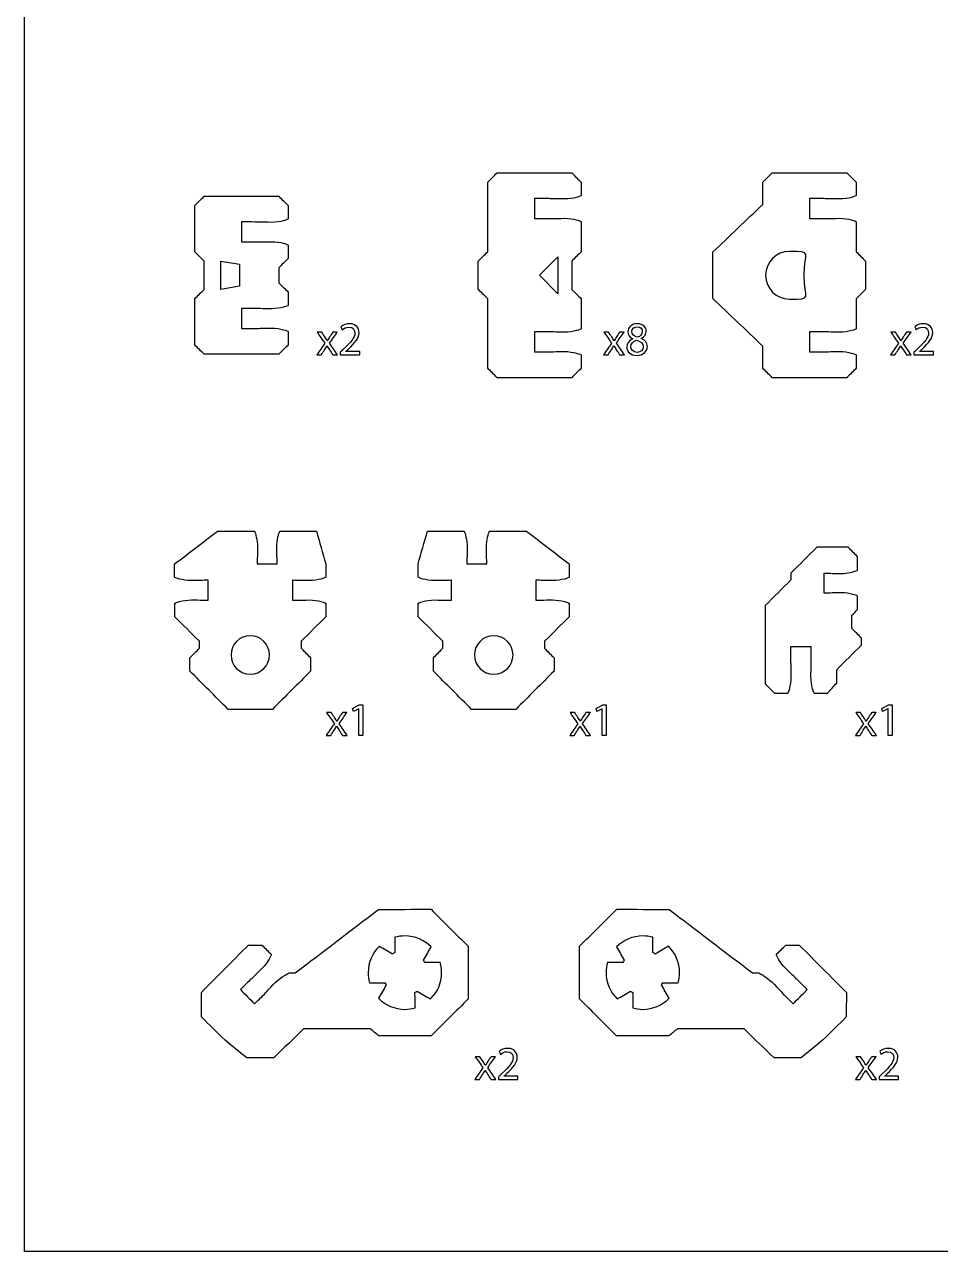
# Model space of a CAD drawing. Extents: x 0 to 850, y 0 to 600.
# Drawn here: x 310.4 to 447.5, y 240.4 to 424.1 of the extents above; entities that cross this region are included whole.
import ezdxf

# ---------------------------------------------------------------- set-up
doc = ezdxf.new("R2010")
doc.units = 0
doc.header["$MEASUREMENT"] = 0
doc.layers.add('DEFAULT', color=18, linetype='CONTINUOUS')

msp = doc.modelspace()

# ---------------------------------------------------------------- linework, layer by layer
at = {"layer": 'DEFAULT', "color": 5}
for points in [[(639.65, 240.35), (310.35, 240.35), (310.35, 599.65), (639.65, 599.65)], [(360.41, 321.66), (360.39, 321.66), (359.6, 321.23), (359.48, 321.71), (360.48, 322.24), (361.01, 322.24), (361.01, 317.65), (360.41, 317.65)], [(396.86, 321.66), (396.85, 321.66), (396.05, 321.23), (395.93, 321.71), (396.93, 322.24), (397.46, 322.24), (397.46, 317.65), (396.86, 317.65)], [(439.66, 321.66), (439.65, 321.66), (438.85, 321.23), (438.73, 321.71), (439.73, 322.24), (440.26, 322.24), (440.26, 317.65), (439.66, 317.65)]]:
    msp.add_lwpolyline(points, close=True, dxfattribs=at)
at = {"layer": 'DEFAULT', "color": 1}
for points in [[(342.56, 388.22), (342.56, 384.94), (339.74, 384.47), (339.74, 388.69)], [(387.47, 386.58), (390.22, 389.34), (390.22, 383.82)]]:
    msp.add_lwpolyline(points, close=True, dxfattribs=at)
for points, knots in [([(393.71, 372.65), (393.71, 373.32), (393.71, 373.99), (393.71, 374.65), (393.71, 374.71), (392.59, 375.15), (391.21, 375.16), (389.83, 375.16), (389.05, 375.11), (388.71, 375.11), (388.04, 375.11), (387.38, 375.11), (386.71, 375.12), (386.71, 376.11), (386.71, 377.11), (386.71, 378.11), (387.38, 378.11), (388.04, 378.11), (388.71, 378.11), (389.05, 378.11), (389.83, 378.06), (391.21, 378.06), (392.59, 378.06), (393.72, 378.51), (393.71, 378.56), (393.71, 380.06), (393.71, 381.56), (393.71, 383.06), (393.24, 383.53), (392.77, 384), (392.3, 384.47), (392.3, 385.88), (392.3, 387.29), (392.29, 388.69), (392.77, 389.17), (393.24, 389.64), (393.71, 390.11), (393.71, 391.61), (393.71, 393.11), (393.71, 394.61), (393.71, 394.67), (392.59, 395.11), (391.21, 395.11), (389.83, 395.11), (389.05, 395.06), (388.71, 395.06), (388.04, 395.07), (387.38, 395.07), (386.71, 395.07), (386.71, 396.07), (386.71, 397.07), (386.71, 398.07), (387.38, 398.06), (388.04, 398.06), (388.71, 398.06), (389.05, 398.06), (389.83, 398.01), (391.21, 398.01), (392.59, 398.01), (393.72, 398.46), (393.71, 398.51), (393.71, 399.18), (393.71, 399.85), (393.71, 400.51), (393.24, 400.98), (392.77, 401.45), (392.3, 401.93), (388.57, 401.93), (384.85, 401.93), (381.13, 401.93), (380.65, 401.45), (380.18, 400.98), (379.71, 400.51), (379.71, 397.04), (379.71, 393.58), (379.71, 390.11), (379.24, 389.64), (378.77, 389.17), (378.3, 388.69), (378.3, 387.29), (378.3, 385.88), (378.3, 384.47), (378.77, 384), (379.24, 383.53), (379.71, 383.06), (379.71, 379.59), (379.71, 376.12), (379.71, 372.65), (380.18, 372.18), (380.65, 371.71), (381.13, 371.24), (384.85, 371.24), (388.57, 371.24), (392.29, 371.24), (392.77, 371.71), (393.24, 372.18), (393.71, 372.65)], [37.330996, 37.330996, 37.330996, 37.330996, 43.000996, 43.000996, 43.000996, 44.000996, 44.000996, 44.000996, 45.000996, 45.000996, 45.000996, 50.661005, 50.661005, 50.661005, 59.161005, 59.161005, 59.161005, 64.831014, 64.831014, 64.831014, 65.831014, 65.831014, 65.831014, 66.831014, 66.831014, 66.831014, 79.591014, 79.591014, 79.591014, 85.26201, 85.26201, 85.26201, 97.222015, 97.222015, 97.222015, 102.893011, 102.893011, 102.893011, 115.643011, 115.643011, 115.643011, 116.643011, 116.643011, 116.643011, 117.643011, 117.643011, 117.643011, 123.30302, 123.30302, 123.30302, 131.80302, 131.80302, 131.80302, 137.473055, 137.473055, 137.473055, 138.473055, 138.473055, 138.473055, 139.473055, 139.473055, 139.473055, 145.153055, 145.153055, 145.153055, 150.816985, 150.816985, 150.816985, 182.486985, 182.486985, 182.486985, 188.167981, 188.167981, 188.167981, 217.657983, 217.657983, 217.657983, 223.328979, 223.328979, 223.328979, 235.288983, 235.288983, 235.288983, 240.95998, 240.95998, 240.95998, 270.459982, 270.459982, 270.459982, 276.130978, 276.130978, 276.130978, 307.790978, 307.790978, 307.790978, 313.461974, 313.461974, 313.461974, 313.461974]), ([(434.9, 394.61), (434.86, 394.68), (433.76, 395.11), (432.4, 395.11), (431.02, 395.11), (430.24, 395.06), (429.9, 395.06), (429.23, 395.07), (428.57, 395.07), (427.9, 395.07), (427.9, 396.07), (427.9, 397.07), (427.9, 398.06), (428.57, 398.06), (429.23, 398.06), (429.9, 398.06), (430.24, 398.06), (431.02, 398.01), (432.4, 398.01), (433.78, 398.01), (434.9, 398.46), (434.9, 398.51), (434.9, 399.18), (434.9, 399.85), (434.9, 400.51), (434.43, 400.98), (433.96, 401.45), (433.48, 401.93), (429.76, 401.93), (426.04, 401.93), (422.32, 401.93), (421.84, 401.45), (421.37, 400.98), (420.9, 400.51), (420.9, 399.4), (420.9, 398.3), (420.9, 397.19), (418.41, 394.82), (415.92, 392.44), (413.43, 390.07), (413.43, 387.74), (413.43, 385.42), (413.43, 383.09), (415.92, 380.72), (418.41, 378.34), (420.9, 375.97), (420.9, 374.87), (420.9, 373.76), (420.9, 372.65), (421.37, 372.18), (421.84, 371.71), (422.32, 371.24), (426.04, 371.24), (429.76, 371.24), (433.48, 371.24), (433.96, 371.71), (434.43, 372.18), (434.9, 372.65), (434.9, 373.32), (434.9, 373.99), (434.9, 374.66), (434.86, 374.73), (433.76, 375.15), (432.4, 375.16), (431.02, 375.16), (430.24, 375.11), (429.9, 375.11), (429.23, 375.11), (428.57, 375.11), (427.9, 375.12), (427.9, 376.11), (427.9, 377.11), (427.9, 378.11), (428.57, 378.11), (429.23, 378.11), (429.9, 378.11), (430.24, 378.11), (431.02, 378.06), (432.4, 378.06), (433.78, 378.06), (434.9, 378.51), (434.9, 378.56), (434.9, 380.06), (434.9, 381.56), (434.9, 383.06), (435.37, 383.53), (435.84, 384), (436.31, 384.47), (436.31, 385.88), (436.31, 387.28), (436.31, 388.69), (435.84, 389.16), (435.37, 389.63), (434.9, 390.1), (434.9, 391.61), (434.9, 393.11), (434.9, 394.61)], [12.76, 12.76, 12.76, 12.76, 13.76, 13.76, 13.76, 14.76, 14.76, 14.76, 20.420009, 20.420009, 20.420009, 28.910009, 28.910009, 28.910009, 34.580018, 34.580018, 34.580018, 35.580018, 35.580018, 35.580018, 36.580018, 36.580018, 36.580018, 42.250018, 42.250018, 42.250018, 47.921014, 47.921014, 47.921014, 79.581014, 79.581014, 79.581014, 85.25201, 85.25201, 85.25201, 94.67201, 94.67201, 94.67201, 123.912356, 123.912356, 123.912356, 143.712356, 143.712356, 143.712356, 172.952701, 172.952701, 172.952701, 182.362701, 182.362701, 182.362701, 188.033698, 188.033698, 188.033698, 219.693698, 219.693698, 219.693698, 225.374694, 225.374694, 225.374694, 231.064694, 231.064694, 231.064694, 232.064694, 232.064694, 232.064694, 233.064694, 233.064694, 233.064694, 238.724703, 238.724703, 238.724703, 247.224703, 247.224703, 247.224703, 252.894738, 252.894738, 252.894738, 253.894738, 253.894738, 253.894738, 254.894738, 254.894738, 254.894738, 267.644738, 267.644738, 267.644738, 273.315735, 273.315735, 273.315735, 285.275739, 285.275739, 285.275739, 290.946735, 290.946735, 290.946735, 303.706735, 303.706735, 303.706735, 303.706735]), ([(335.84, 397.01), (335.84, 394.71), (335.84, 392.41), (335.84, 390.1), (336.31, 389.63), (336.78, 389.16), (337.26, 388.69), (337.26, 387.28), (337.26, 385.88), (337.26, 384.47), (336.78, 384), (336.31, 383.53), (335.84, 383.06), (335.84, 380.76), (335.84, 378.45), (335.84, 376.15), (336.31, 375.68), (336.78, 375.21), (337.26, 374.74), (340.98, 374.74), (344.7, 374.74), (348.42, 374.74), (348.89, 375.21), (349.36, 375.68), (349.84, 376.15), (349.84, 376.82), (349.84, 377.49), (349.84, 378.15), (349.84, 378.21), (348.72, 378.65), (347.34, 378.66), (345.96, 378.66), (345.18, 378.61), (344.84, 378.61), (344.17, 378.61), (343.51, 378.61), (342.84, 378.61), (342.84, 379.61), (342.84, 380.61), (342.84, 381.61), (343.51, 381.61), (344.17, 381.61), (344.84, 381.61), (345.18, 381.61), (345.96, 381.56), (347.34, 381.56), (348.72, 381.56), (349.84, 382.01), (349.84, 382.06), (349.84, 382.72), (349.84, 383.39), (349.84, 384.06), (349.37, 384.53), (348.9, 385), (348.42, 385.47), (348.42, 386.21), (348.42, 386.95), (348.42, 387.69), (348.9, 388.16), (349.37, 388.63), (349.84, 389.11), (349.84, 389.77), (349.84, 390.44), (349.84, 391.11), (349.84, 391.17), (348.72, 391.61), (347.34, 391.61), (345.96, 391.61), (345.18, 391.57), (344.84, 391.57), (344.17, 391.57), (343.51, 391.57), (342.84, 391.57), (342.84, 392.57), (342.84, 393.57), (342.84, 394.57), (343.51, 394.57), (344.17, 394.57), (344.84, 394.56), (345.18, 394.56), (345.96, 394.51), (347.34, 394.51), (348.72, 394.51), (349.84, 394.96), (349.84, 395.01), (349.84, 395.68), (349.84, 396.35), (349.84, 397.01), (349.37, 397.48), (348.9, 397.96), (348.42, 398.43), (344.7, 398.43), (340.98, 398.43), (337.26, 398.43), (336.78, 397.96), (336.31, 397.48), (335.84, 397.01)], [5.670996, 5.670996, 5.670996, 5.670996, 25.250996, 25.250996, 25.250996, 30.921993, 30.921993, 30.921993, 42.881993, 42.881993, 42.881993, 48.552989, 48.552989, 48.552989, 68.122989, 68.122989, 68.122989, 73.793986, 73.793986, 73.793986, 105.443986, 105.443986, 105.443986, 111.114982, 111.114982, 111.114982, 116.784982, 116.784982, 116.784982, 117.784982, 117.784982, 117.784982, 118.784982, 118.784982, 118.784982, 124.444991, 124.444991, 124.444991, 132.934991, 132.934991, 132.934991, 138.605, 138.605, 138.605, 139.605, 139.605, 139.605, 140.605, 140.605, 140.605, 146.275, 146.275, 146.275, 151.945996, 151.945996, 151.945996, 158.235996, 158.235996, 158.235996, 163.906992, 163.906992, 163.906992, 169.576992, 169.576992, 169.576992, 170.576992, 170.576992, 170.576992, 171.576992, 171.576992, 171.576992, 177.237001, 177.237001, 177.237001, 185.737001, 185.737001, 185.737001, 191.40701, 191.40701, 191.40701, 192.40701, 192.40701, 192.40701, 193.40701, 193.40701, 193.40701, 199.07701, 199.07701, 199.07701, 204.748006, 204.748006, 204.748006, 236.408006, 236.408006, 236.408006, 242.079003, 242.079003, 242.079003, 242.079003]), ([(427.09, 386.58), (427.09, 383.01), (428.47, 383.01), (424.9, 383.01), (422.93, 383.01), (421.33, 384.61), (421.33, 386.58), (421.33, 388.55), (422.93, 390.15), (424.9, 390.15), (428.47, 390.15), (427.09, 390.15), (427.09, 386.58)], [1, 1, 1, 1, 2, 2, 2, 3, 3, 3, 4, 4, 4, 5, 5, 5, 5]), ([(350.47, 337.89), (350.47, 338.89), (350.47, 339.89), (350.47, 340.89), (350.82, 340.89), (351.59, 340.84), (352.97, 340.84), (354.35, 340.85), (355.47, 341.29), (355.47, 341.35), (355.47, 342.01), (355.47, 342.68), (355.47, 343.34), (355, 344.98), (354.53, 346.62), (354.06, 348.25), (352.23, 348.25), (350.4, 348.25), (348.58, 348.25), (348.44, 347.95), (348.13, 346.99), (348.13, 345.85), (348.13, 344.46), (348.19, 343.69), (348.19, 343.34), (347.19, 343.34), (346.19, 343.34), (345.19, 343.34), (345.19, 343.69), (345.23, 344.46), (345.23, 345.84), (345.23, 346.99), (344.92, 347.96), (344.79, 348.25), (342.94, 348.25), (341.09, 348.25), (339.24, 348.25), (337.11, 346.62), (334.97, 344.98), (332.83, 343.35), (332.83, 342.68), (332.83, 342.01), (332.83, 341.35), (332.83, 341.29), (333.95, 340.85), (335.33, 340.85), (336.72, 340.85), (337.49, 340.9), (337.83, 340.9), (337.83, 339.9), (337.83, 338.9), (337.83, 337.9), (337.49, 337.9), (336.72, 337.95), (335.34, 337.95), (333.96, 337.94), (332.84, 337.5), (332.84, 337.44), (332.84, 336.78), (332.84, 336.11), (332.84, 335.44), (334.07, 334.21), (335.3, 332.98), (336.54, 331.75), (336.54, 331.4), (336.54, 331.05), (336.54, 330.7), (336.06, 330.23), (335.59, 329.75), (335.12, 329.28), (335.12, 328.62), (335.12, 327.95), (335.12, 327.28), (337.02, 325.38), (338.93, 323.47), (340.83, 321.56), (343.05, 321.56), (345.26, 321.56), (347.48, 321.56), (349.38, 323.47), (351.29, 325.38), (353.19, 327.28), (353.19, 327.95), (353.19, 328.62), (353.19, 329.28), (352.72, 329.75), (352.25, 330.23), (351.78, 330.7), (351.78, 331.05), (351.78, 331.4), (351.78, 331.75), (353.01, 332.98), (354.24, 334.21), (355.48, 335.44), (355.48, 336.11), (355.48, 336.78), (355.48, 337.44), (355.48, 337.49), (354.35, 337.94), (352.97, 337.94), (351.59, 337.94), (350.82, 337.89), (350.47, 337.89)], [1, 1, 1, 1, 9.5, 9.5, 9.5, 10.5, 10.5, 10.5, 11.5, 11.5, 11.5, 17.160009, 17.160009, 17.160009, 31.636479, 31.636479, 31.636479, 47.176479, 47.176479, 47.176479, 48.176479, 48.176479, 48.176479, 49.176479, 49.176479, 49.176479, 57.676479, 57.676479, 57.676479, 58.676479, 58.676479, 58.676479, 59.676479, 59.676479, 59.676479, 75.386479, 75.386479, 75.386479, 98.271461, 98.271461, 98.271461, 103.941461, 103.941461, 103.941461, 104.941461, 104.941461, 104.941461, 105.941461, 105.941461, 105.941461, 114.441461, 114.441461, 114.441461, 115.441461, 115.441461, 115.441461, 116.441461, 116.441461, 116.441461, 122.111461, 122.111461, 122.111461, 136.92535, 136.92535, 136.92535, 139.90535, 139.90535, 139.90535, 145.576347, 145.576347, 145.576347, 151.246347, 151.246347, 151.246347, 174.156611, 174.156611, 174.156611, 192.986611, 192.986611, 192.986611, 215.911012, 215.911012, 215.911012, 221.581012, 221.581012, 221.581012, 227.252009, 227.252009, 227.252009, 230.232009, 230.232009, 230.232009, 245.045898, 245.045898, 245.045898, 250.715898, 250.715898, 250.715898, 251.715898, 251.715898, 251.715898, 252.715898, 252.715898, 252.715898, 252.715898]), ([(371.79, 337.94), (370.41, 337.94), (369.29, 337.49), (369.29, 337.44), (369.29, 336.78), (369.29, 336.11), (369.29, 335.44), (370.52, 334.21), (371.75, 332.98), (372.98, 331.75), (372.98, 331.4), (372.98, 331.05), (372.98, 330.7), (372.51, 330.23), (372.04, 329.75), (371.57, 329.28), (371.57, 328.62), (371.57, 327.95), (371.57, 327.28), (373.48, 325.38), (375.38, 323.47), (377.29, 321.56), (379.5, 321.56), (381.72, 321.56), (383.93, 321.56), (385.83, 323.47), (387.74, 325.38), (389.64, 327.28), (389.64, 327.95), (389.64, 328.62), (389.64, 329.28), (389.17, 329.75), (388.7, 330.23), (388.23, 330.7), (388.23, 331.05), (388.23, 331.4), (388.23, 331.75), (389.46, 332.98), (390.69, 334.21), (391.92, 335.44), (391.92, 336.11), (391.92, 336.78), (391.92, 337.44), (391.92, 337.5), (390.81, 337.94), (389.43, 337.95), (388.04, 337.95), (387.27, 337.9), (386.93, 337.9), (386.93, 338.9), (386.93, 339.9), (386.93, 340.9), (387.27, 340.9), (388.05, 340.85), (389.43, 340.85), (390.81, 340.85), (391.93, 341.29), (391.93, 341.35), (391.93, 342.01), (391.93, 342.68), (391.93, 343.35), (389.79, 344.98), (387.66, 346.62), (385.52, 348.25), (383.67, 348.25), (381.82, 348.25), (379.98, 348.25), (379.84, 347.96), (379.53, 346.99), (379.53, 345.84), (379.53, 344.46), (379.58, 343.69), (379.57, 343.34), (378.57, 343.34), (377.57, 343.34), (376.57, 343.34), (376.57, 343.69), (376.63, 344.46), (376.63, 345.85), (376.63, 346.99), (376.32, 347.95), (376.19, 348.25), (374.36, 348.25), (372.53, 348.25), (370.7, 348.25), (370.23, 346.62), (369.76, 344.98), (369.29, 343.34), (369.29, 342.68), (369.29, 342.01), (369.29, 341.35), (369.29, 341.29), (370.41, 340.85), (371.79, 340.84), (373.17, 340.84), (373.95, 340.89), (374.29, 340.89), (374.29, 339.89), (374.29, 338.89), (374.29, 337.89), (373.95, 337.89), (373.17, 337.94), (371.79, 337.94)], [1, 1, 1, 1, 2, 2, 2, 7.67, 7.67, 7.67, 22.483889, 22.483889, 22.483889, 25.463889, 25.463889, 25.463889, 31.134885, 31.134885, 31.134885, 36.804885, 36.804885, 36.804885, 59.729287, 59.729287, 59.729287, 78.559287, 78.559287, 78.559287, 101.469551, 101.469551, 101.469551, 107.139551, 107.139551, 107.139551, 112.810547, 112.810547, 112.810547, 115.790547, 115.790547, 115.790547, 130.604436, 130.604436, 130.604436, 136.274436, 136.274436, 136.274436, 137.274436, 137.274436, 137.274436, 138.274436, 138.274436, 138.274436, 146.774436, 146.774436, 146.774436, 147.774436, 147.774436, 147.774436, 148.774436, 148.774436, 148.774436, 154.444436, 154.444436, 154.444436, 177.329418, 177.329418, 177.329418, 193.039418, 193.039418, 193.039418, 194.039418, 194.039418, 194.039418, 195.039418, 195.039418, 195.039418, 203.539418, 203.539418, 203.539418, 204.539418, 204.539418, 204.539418, 205.539418, 205.539418, 205.539418, 221.079418, 221.079418, 221.079418, 235.555889, 235.555889, 235.555889, 241.215898, 241.215898, 241.215898, 242.215898, 242.215898, 242.215898, 243.215898, 243.215898, 243.215898, 251.715898, 251.715898, 251.715898, 252.715898, 252.715898, 252.715898, 252.715898]), ([(435.68, 332.24), (435.68, 331.89), (435.68, 331.54), (435.68, 331.19), (434.44, 329.96), (433.21, 328.73), (431.98, 327.5), (431.98, 326.83), (431.98, 326.17), (431.98, 325.5), (431.51, 324.99), (431.05, 324.48), (430.58, 323.96), (429.91, 323.96), (429.24, 323.96), (428.58, 323.96), (428.52, 323.96), (428.07, 325.08), (428.07, 326.46), (428.07, 327.84), (428.12, 328.62), (428.12, 328.96), (428.12, 329.63), (428.12, 330.29), (428.12, 330.96), (427.12, 330.96), (426.12, 330.96), (425.12, 330.96), (425.12, 330.29), (425.12, 329.63), (425.12, 328.96), (425.12, 328.62), (425.17, 327.84), (425.17, 326.46), (425.17, 325.08), (424.72, 323.96), (424.67, 323.96), (424.01, 323.96), (423.34, 323.96), (422.67, 323.96), (422.2, 324.43), (421.73, 324.9), (421.26, 325.37), (421.26, 329.28), (421.26, 333.19), (421.26, 337.1), (422.54, 338.39), (423.83, 339.67), (425.12, 340.96), (425.12, 341.29), (425.12, 341.63), (425.12, 341.96), (426.42, 343.26), (427.72, 344.56), (429.02, 345.86), (430.58, 345.85), (432.14, 345.84), (433.7, 345.83), (434.17, 345.36), (434.64, 344.89), (435.11, 344.42), (435.11, 343.75), (435.11, 343.09), (435.11, 342.42), (435.11, 342.36), (433.99, 341.92), (432.61, 341.91), (431.23, 341.92), (430.46, 341.96), (430.12, 341.96), (430.12, 340.96), (430.12, 339.96), (430.12, 338.96), (430.46, 338.96), (431.23, 339.01), (432.62, 339.01), (433.99, 339.01), (435.11, 338.57), (435.11, 338.51), (435.11, 337.85), (435.11, 337.18), (435.11, 336.51), (434.83, 336.23), (434.55, 335.94), (434.26, 335.66), (434.26, 334.99), (434.26, 334.33), (434.26, 333.66), (434.73, 333.19), (435.2, 332.72), (435.68, 332.24)], [5.670996, 5.670996, 5.670996, 5.670996, 8.650996, 8.650996, 8.650996, 23.464885, 23.464885, 23.464885, 29.134885, 29.134885, 29.134885, 35.024147, 35.024147, 35.024147, 40.694147, 40.694147, 40.694147, 41.694147, 41.694147, 41.694147, 42.694147, 42.694147, 42.694147, 48.354147, 48.354147, 48.354147, 56.854147, 56.854147, 56.854147, 62.524155, 62.524155, 62.524155, 63.524155, 63.524155, 63.524155, 64.524155, 64.524155, 64.524155, 70.194155, 70.194155, 70.194155, 75.865152, 75.865152, 75.865152, 109.115152, 109.115152, 109.115152, 124.579579, 124.579579, 124.579579, 127.429579, 127.429579, 127.429579, 143.056645, 143.056645, 143.056645, 156.31683, 156.31683, 156.31683, 161.987826, 161.987826, 161.987826, 167.647826, 167.647826, 167.647826, 168.647826, 168.647826, 168.647826, 169.647826, 169.647826, 169.647826, 178.147826, 178.147826, 178.147826, 179.147826, 179.147826, 179.147826, 180.147826, 180.147826, 180.147826, 185.817826, 185.817826, 185.817826, 189.240223, 189.240223, 189.240223, 194.910223, 194.910223, 194.910223, 200.581219, 200.581219, 200.581219, 200.581219]), ([(347.03, 329.7), (347.03, 328.11), (345.74, 326.82), (344.15, 326.82), (342.56, 326.82), (341.27, 328.11), (341.27, 329.7), (341.27, 331.3), (342.56, 332.59), (344.15, 332.59), (345.74, 332.59), (347.03, 331.3), (347.03, 329.7)], [1, 1, 1, 1, 2, 2, 2, 3, 3, 3, 4, 4, 4, 5, 5, 5, 5]), ([(380.61, 332.59), (382.21, 332.59), (383.5, 331.3), (383.5, 329.7), (383.5, 328.11), (382.21, 326.82), (380.61, 326.82), (379.02, 326.82), (377.73, 328.11), (377.73, 329.7), (377.73, 331.3), (379.02, 332.59), (380.61, 332.59)], [1, 1, 1, 1, 2, 2, 2, 3, 3, 3, 4, 4, 4, 5, 5, 5, 5]), ([(371.22, 291.61), (368.6, 291.6), (365.98, 291.6), (363.36, 291.59), (359.21, 288.42), (355.05, 285.25), (350.9, 282.08), (350.62, 282.08), (350.35, 282.08), (350.07, 282.08), (350.03, 282.13), (348.93, 281.65), (347.95, 280.67), (346.97, 279.69), (346.46, 279.1), (346.22, 278.86), (345.75, 278.39), (345.28, 277.92), (344.81, 277.45), (344.1, 278.16), (343.39, 278.86), (342.68, 279.57), (343.15, 280.04), (343.62, 280.51), (344.1, 280.98), (344.34, 281.22), (344.92, 281.74), (345.9, 282.72), (346.87, 283.7), (347.34, 284.81), (347.31, 284.84), (346.83, 285.31), (346.36, 285.78), (345.89, 286.25), (345.22, 286.25), (344.55, 286.25), (343.89, 286.25), (341.54, 283.89), (339.18, 281.52), (336.83, 279.16), (336.84, 277.94), (336.84, 276.72), (336.84, 275.5), (338.02, 274.33), (339.2, 273.16), (340.38, 271.98), (341.46, 271.11), (342.54, 270.24), (343.62, 269.36), (344.97, 269.37), (346.31, 269.37), (347.66, 269.37), (349.16, 270.81), (350.66, 272.24), (352.15, 273.68), (355.48, 273.69), (358.8, 273.7), (362.13, 273.7), (362.55, 273.35), (362.98, 272.99), (363.4, 272.63), (366.02, 272.64), (368.64, 272.64), (371.26, 272.65), (373.11, 274.5), (374.96, 276.36), (376.8, 278.21), (376.8, 280.83), (376.79, 283.45), (376.79, 286.07), (374.93, 287.92), (373.07, 289.76), (371.22, 291.61)], [0, 0, 0, 0, 22.27205, 22.27205, 22.27205, 66.70677, 66.70677, 66.70677, 69.055775, 69.055775, 69.055775, 70.055775, 70.055775, 70.055775, 71.055775, 71.055775, 71.055775, 76.713338, 76.713338, 76.713338, 85.210656, 85.210656, 85.210656, 90.880238, 90.880238, 90.880238, 91.880238, 91.880238, 91.880238, 92.880238, 92.880238, 92.880238, 98.551957, 98.551957, 98.551957, 104.22197, 104.22197, 104.22197, 132.569253, 132.569253, 132.569253, 142.939277, 142.939277, 142.939277, 157.084278, 157.084278, 157.084278, 168.896661, 168.896661, 168.896661, 180.365688, 180.365688, 180.365688, 198.00736, 198.00736, 198.00736, 226.281421, 226.281421, 226.281421, 231.002176, 231.002176, 231.002176, 253.274225, 253.274225, 253.274225, 275.541053, 275.541053, 275.541053, 297.812103, 297.812103, 297.812103, 320.078255, 320.078255, 320.078255, 320.078255]), ([(393.46, 286.07), (393.46, 283.45), (393.45, 280.83), (393.45, 278.21), (395.3, 276.36), (397.14, 274.5), (398.99, 272.65), (401.61, 272.64), (404.23, 272.64), (406.85, 272.63), (407.27, 272.99), (407.7, 273.35), (408.13, 273.7), (411.45, 273.7), (414.77, 273.69), (418.1, 273.68), (419.6, 272.24), (421.09, 270.81), (422.59, 269.37), (423.94, 269.37), (425.29, 269.37), (426.63, 269.36), (427.71, 270.24), (428.79, 271.11), (429.87, 271.98), (431.05, 273.16), (432.23, 274.33), (433.41, 275.5), (433.41, 276.72), (433.42, 277.94), (433.42, 279.16), (431.07, 281.52), (428.72, 283.89), (426.36, 286.25), (425.7, 286.25), (425.03, 286.25), (424.36, 286.25), (423.89, 285.78), (423.42, 285.31), (422.95, 284.84), (422.91, 284.81), (423.38, 283.7), (424.36, 282.72), (425.33, 281.74), (425.92, 281.22), (426.16, 280.98), (426.63, 280.51), (427.1, 280.04), (427.57, 279.57), (426.86, 278.86), (426.15, 278.16), (425.45, 277.45), (424.98, 277.92), (424.5, 278.39), (424.03, 278.86), (423.79, 279.1), (423.28, 279.69), (422.3, 280.67), (421.32, 281.65), (420.22, 282.13), (420.18, 282.08), (419.9, 282.08), (419.63, 282.08), (419.35, 282.08), (415.2, 285.25), (411.04, 288.42), (406.89, 291.59), (404.27, 291.6), (401.65, 291.6), (399.03, 291.61), (397.18, 289.76), (395.32, 287.92), (393.46, 286.07)], [0, 0, 0, 0, 22.27005, 22.27005, 22.27005, 44.53688, 44.53688, 44.53688, 66.808929, 66.808929, 66.808929, 71.531093, 71.531093, 71.531093, 99.804156, 99.804156, 99.804156, 117.445828, 117.445828, 117.445828, 128.914853, 128.914853, 128.914853, 140.728013, 140.728013, 140.728013, 154.873015, 154.873015, 154.873015, 165.243036, 165.243036, 165.243036, 193.589614, 193.589614, 193.589614, 199.259627, 199.259627, 199.259627, 204.932052, 204.932052, 204.932052, 205.932052, 205.932052, 205.932052, 206.932052, 206.932052, 206.932052, 212.600927, 212.600927, 212.600927, 221.098953, 221.098953, 221.098953, 226.755809, 226.755809, 226.755809, 227.755809, 227.755809, 227.755809, 228.755809, 228.755809, 228.755809, 231.105814, 231.105814, 231.105814, 275.540535, 275.540535, 275.540535, 297.811584, 297.811584, 297.811584, 320.077736, 320.077736, 320.077736, 320.077736]), ([(371.14, 278.18), (370.48, 278.56), (369.82, 278.94), (369.15, 279.32), (369.05, 279.25), (368.94, 279.19), (368.82, 279.13), (368.83, 278.36), (368.83, 277.6), (368.83, 276.83), (368.35, 276.7), (367.85, 276.62), (367.32, 276.62), (365.77, 276.62), (364.38, 277.25), (363.38, 278.28), (363.76, 278.94), (364.14, 279.61), (364.52, 280.27), (364.44, 280.38), (364.38, 280.49), (364.32, 280.61), (363.55, 280.61), (362.79, 280.61), (362.02, 280.61), (361.88, 281.08), (361.81, 281.59), (361.81, 282.11), (361.81, 283.66), (362.44, 285.06), (363.47, 286.05), (364.13, 285.67), (364.8, 285.29), (365.46, 284.91), (365.57, 284.99), (365.69, 285.06), (365.81, 285.12), (365.81, 285.88), (365.81, 286.65), (365.81, 287.41), (366.28, 287.55), (366.78, 287.62), (367.3, 287.62), (368.85, 287.62), (370.25, 286.99), (371.25, 285.96), (370.87, 285.3), (370.48, 284.63), (370.1, 283.97), (370.18, 283.86), (370.24, 283.74), (370.3, 283.62), (371.07, 283.63), (371.83, 283.63), (372.6, 283.63), (372.74, 283.15), (372.81, 282.65), (372.81, 282.13), (372.82, 280.58), (372.18, 279.18), (371.14, 278.18)], [0, 0, 0, 0, 6.51582, 6.51582, 6.51582, 7.51582, 7.51582, 7.51582, 14.024835, 14.024835, 14.024835, 15.024835, 15.024835, 15.024835, 16.024835, 16.024835, 16.024835, 22.524768, 22.524768, 22.524768, 23.524768, 23.524768, 23.524768, 30.034784, 30.034784, 30.034784, 31.034784, 31.034784, 31.034784, 32.034784, 32.034784, 32.034784, 38.526048, 38.526048, 38.526048, 39.526048, 39.526048, 39.526048, 46.026061, 46.026061, 46.026061, 47.026061, 47.026061, 47.026061, 48.026061, 48.026061, 48.026061, 54.541849, 54.541849, 54.541849, 55.541849, 55.541849, 55.541849, 62.050864, 62.050864, 62.050864, 63.050864, 63.050864, 63.050864, 64.050864, 64.050864, 64.050864, 64.050864]), ([(397.44, 282.13), (397.44, 282.65), (397.51, 283.15), (397.65, 283.63), (398.42, 283.63), (399.18, 283.63), (399.95, 283.62), (400.01, 283.74), (400.07, 283.86), (400.15, 283.97), (399.77, 284.63), (399.39, 285.3), (399, 285.96), (400, 286.99), (401.41, 287.62), (402.95, 287.62), (403.47, 287.62), (403.97, 287.55), (404.44, 287.41), (404.44, 286.65), (404.44, 285.88), (404.44, 285.12), (404.56, 285.06), (404.68, 284.99), (404.79, 284.91), (405.46, 285.29), (406.12, 285.67), (406.78, 286.06), (407.81, 285.06), (408.45, 283.66), (408.44, 282.11), (408.44, 281.59), (408.37, 281.08), (408.23, 280.61), (407.47, 280.61), (406.7, 280.61), (405.93, 280.61), (405.87, 280.49), (405.81, 280.38), (405.73, 280.27), (406.11, 279.61), (406.49, 278.94), (406.88, 278.28), (405.87, 277.25), (404.48, 276.62), (402.93, 276.62), (402.41, 276.62), (401.9, 276.7), (401.42, 276.83), (401.42, 277.6), (401.43, 278.36), (401.43, 279.13), (401.31, 279.19), (401.2, 279.25), (401.1, 279.32), (400.43, 278.94), (399.77, 278.56), (399.11, 278.18), (398.08, 279.18), (397.44, 280.58), (397.44, 282.13)], [1, 1, 1, 1, 2, 2, 2, 8.510015, 8.510015, 8.510015, 9.520015, 9.520015, 9.520015, 16.025803, 16.025803, 16.025803, 17.025803, 17.025803, 17.025803, 18.025803, 18.025803, 18.025803, 24.525818, 24.525818, 24.525818, 25.525818, 25.525818, 25.525818, 32.017083, 32.017083, 32.017083, 33.017083, 33.017083, 33.017083, 34.017083, 34.017083, 34.017083, 40.527096, 40.527096, 40.527096, 41.527096, 41.527096, 41.527096, 48.02703, 48.02703, 48.02703, 49.02703, 49.02703, 49.02703, 50.02703, 50.02703, 50.02703, 56.537042, 56.537042, 56.537042, 57.537042, 57.537042, 57.537042, 64.053361, 64.053361, 64.053361, 65.053361, 65.053361, 65.053361, 65.053361])]:
    msp.add_open_spline(points, degree=3, knots=knots, dxfattribs=at)
at = {"layer": 'DEFAULT', "color": 5}
for points, knots in [([(357.63, 374.66), (357.63, 374.78), (357.63, 374.91), (357.63, 375.04), (357.79, 375.2), (357.95, 375.35), (358.11, 375.51), (359.28, 376.63), (359.81, 377.22), (359.82, 377.91), (359.82, 378.38), (359.6, 378.81), (358.91, 378.81), (358.49, 378.81), (358.15, 378.6), (357.94, 378.42), (357.87, 378.56), (357.81, 378.71), (357.74, 378.86), (358.06, 379.12), (358.51, 379.32), (359.04, 379.32), (360.03, 379.32), (360.44, 378.64), (360.44, 377.99), (360.44, 377.14), (359.83, 376.46), (358.86, 375.53), (358.74, 375.41), (358.62, 375.3), (358.49, 375.19), (358.49, 375.18), (358.49, 375.18), (358.49, 375.17), (359.18, 375.17), (359.87, 375.17), (360.56, 375.17), (360.56, 375), (360.56, 374.83), (360.56, 374.66), (359.58, 374.66), (358.6, 374.66), (357.63, 374.66)], [8.302, 8.302, 8.302, 8.302, 9.382, 9.382, 9.382, 11.305538, 11.305538, 11.305538, 12.305538, 12.305538, 12.305538, 13.305538, 13.305538, 13.305538, 14.305538, 14.305538, 14.305538, 15.666538, 15.666538, 15.666538, 16.666538, 16.666538, 16.666538, 17.666538, 17.666538, 17.666538, 18.666538, 18.666538, 18.666538, 20.081883, 20.081883, 20.081883, 20.121883, 20.121883, 20.121883, 25.963883, 25.963883, 25.963883, 27.423883, 27.423883, 27.423883, 35.725883, 35.725883, 35.725883, 35.725883]), ([(400.53, 375.82), (400.53, 376.4), (400.87, 376.81), (401.44, 377.05), (401.43, 377.06), (401.43, 377.06), (401.43, 377.07), (400.92, 377.31), (400.7, 377.71), (400.7, 378.1), (400.7, 378.83), (401.32, 379.32), (402.12, 379.32), (403.01, 379.32), (403.45, 378.76), (403.45, 378.19), (403.45, 377.81), (403.26, 377.39), (402.7, 377.12), (402.7, 377.11), (402.7, 377.11), (402.7, 377.1), (403.27, 376.87), (403.62, 376.47), (403.62, 375.91), (403.62, 375.12), (402.94, 374.58), (402.06, 374.58), (401.1, 374.58), (400.53, 375.15), (400.53, 375.82)], [1, 1, 1, 1, 2, 2, 2, 2.063246, 2.063246, 2.063246, 3.063246, 3.063246, 3.063246, 4.063246, 4.063246, 4.063246, 5.063246, 5.063246, 5.063246, 6.063246, 6.063246, 6.063246, 6.123246, 6.123246, 6.123246, 7.123246, 7.123246, 7.123246, 8.123246, 8.123246, 8.123246, 9.123246, 9.123246, 9.123246, 9.123246]), ([(401.29, 378.14), (401.29, 377.69), (401.63, 377.44), (402.16, 377.3), (402.56, 377.43), (402.86, 377.71), (402.86, 378.13), (402.86, 378.5), (402.64, 378.88), (402.09, 378.88), (401.57, 378.88), (401.29, 378.54), (401.29, 378.14)], [1, 1, 1, 1, 2, 2, 2, 3, 3, 3, 4, 4, 4, 5, 5, 5, 5]), ([(443.54, 374.66), (443.54, 374.78), (443.54, 374.91), (443.54, 375.04), (443.7, 375.2), (443.86, 375.35), (444.02, 375.51), (445.2, 376.63), (445.72, 377.22), (445.73, 377.91), (445.73, 378.38), (445.51, 378.81), (444.82, 378.81), (444.41, 378.81), (444.06, 378.6), (443.85, 378.42), (443.78, 378.56), (443.72, 378.71), (443.65, 378.86), (443.97, 379.12), (444.42, 379.32), (444.95, 379.32), (445.94, 379.32), (446.35, 378.64), (446.35, 377.99), (446.35, 377.14), (445.74, 376.46), (444.77, 375.53), (444.65, 375.41), (444.53, 375.3), (444.41, 375.19), (444.41, 375.18), (444.41, 375.18), (444.41, 375.17), (445.09, 375.17), (445.78, 375.17), (446.47, 375.17), (446.47, 375), (446.47, 374.83), (446.47, 374.66), (445.49, 374.66), (444.51, 374.66), (443.54, 374.66)], [8.302, 8.302, 8.302, 8.302, 9.382, 9.382, 9.382, 11.305538, 11.305538, 11.305538, 12.305538, 12.305538, 12.305538, 13.305538, 13.305538, 13.305538, 14.305538, 14.305538, 14.305538, 15.666127, 15.666127, 15.666127, 16.666127, 16.666127, 16.666127, 17.666127, 17.666127, 17.666127, 18.666127, 18.666127, 18.666127, 20.081471, 20.081471, 20.081471, 20.121471, 20.121471, 20.121471, 25.962471, 25.962471, 25.962471, 27.422471, 27.422471, 27.422471, 35.724471, 35.724471, 35.724471, 35.724471]), ([(354.85, 378.07), (355.01, 377.83), (355.17, 377.58), (355.33, 377.34), (355.46, 377.15), (355.57, 376.97), (355.68, 376.78), (355.69, 376.78), (355.69, 376.78), (355.7, 376.78), (355.81, 376.99), (355.93, 377.16), (356.04, 377.35), (356.2, 377.59), (356.36, 377.83), (356.52, 378.07), (356.74, 378.07), (356.97, 378.07), (357.19, 378.07), (356.8, 377.52), (356.41, 376.97), (356.03, 376.42), (356.43, 375.83), (356.83, 375.25), (357.22, 374.66), (356.99, 374.66), (356.75, 374.66), (356.52, 374.66), (356.35, 374.91), (356.19, 375.17), (356.02, 375.43), (355.88, 375.62), (355.77, 375.82), (355.65, 376.02), (355.65, 376.02), (355.64, 376.02), (355.64, 376.02), (355.52, 375.82), (355.4, 375.63), (355.28, 375.43), (355.11, 375.17), (354.95, 374.91), (354.78, 374.66), (354.56, 374.66), (354.33, 374.66), (354.1, 374.66), (354.5, 375.24), (354.91, 375.82), (355.31, 376.4), (354.93, 376.96), (354.54, 377.52), (354.16, 378.07), (354.39, 378.07), (354.62, 378.07), (354.85, 378.07)], [0, 0, 0, 0, 2.49699, 2.49699, 2.49699, 3.49699, 3.49699, 3.49699, 3.55799, 3.55799, 3.55799, 4.55799, 4.55799, 4.55799, 7.027266, 7.027266, 7.027266, 8.928266, 8.928266, 8.928266, 14.656124, 14.656124, 14.656124, 20.703438, 20.703438, 20.703438, 22.703438, 22.703438, 22.703438, 25.306513, 25.306513, 25.306513, 26.306513, 26.306513, 26.306513, 26.346513, 26.346513, 26.346513, 27.346513, 27.346513, 27.346513, 29.938725, 29.938725, 29.938725, 31.878725, 31.878725, 31.878725, 37.89928, 37.89928, 37.89928, 43.664302, 43.664302, 43.664302, 45.624302, 45.624302, 45.624302, 45.624302]), ([(397.8, 378.07), (397.96, 377.83), (398.13, 377.58), (398.29, 377.34), (398.42, 377.15), (398.52, 376.97), (398.63, 376.78), (398.64, 376.78), (398.65, 376.78), (398.66, 376.78), (398.77, 376.99), (398.88, 377.16), (398.99, 377.35), (399.15, 377.59), (399.31, 377.83), (399.47, 378.07), (399.7, 378.07), (399.92, 378.07), (400.15, 378.07), (399.76, 377.52), (399.37, 376.97), (398.98, 376.42), (399.38, 375.83), (399.78, 375.25), (400.18, 374.66), (399.94, 374.66), (399.71, 374.66), (399.47, 374.66), (399.31, 374.91), (399.14, 375.17), (398.97, 375.43), (398.84, 375.62), (398.73, 375.82), (398.61, 376.02), (398.6, 376.02), (398.6, 376.02), (398.59, 376.02), (398.48, 375.82), (398.36, 375.63), (398.23, 375.43), (398.07, 375.17), (397.9, 374.91), (397.74, 374.66), (397.51, 374.66), (397.28, 374.66), (397.05, 374.66), (397.46, 375.24), (397.86, 375.82), (398.27, 376.4), (397.88, 376.96), (397.5, 377.52), (397.11, 378.07), (397.34, 378.07), (397.57, 378.07), (397.8, 378.07)], [0, 0, 0, 0, 2.49699, 2.49699, 2.49699, 3.49699, 3.49699, 3.49699, 3.55799, 3.55799, 3.55799, 4.55799, 4.55799, 4.55799, 7.027266, 7.027266, 7.027266, 8.928266, 8.928266, 8.928266, 14.656124, 14.656124, 14.656124, 20.703438, 20.703438, 20.703438, 22.703438, 22.703438, 22.703438, 25.306513, 25.306513, 25.306513, 26.306513, 26.306513, 26.306513, 26.346513, 26.346513, 26.346513, 27.346513, 27.346513, 27.346513, 29.938725, 29.938725, 29.938725, 31.878725, 31.878725, 31.878725, 37.89928, 37.89928, 37.89928, 43.664302, 43.664302, 43.664302, 45.624302, 45.624302, 45.624302, 45.624302]), ([(403, 375.85), (403, 376.41), (402.61, 376.68), (401.99, 376.85), (401.45, 376.7), (401.16, 376.34), (401.16, 375.91), (401.14, 375.44), (401.49, 375.03), (402.08, 375.03), (402.64, 375.03), (403, 375.38), (403, 375.85)], [1, 1, 1, 1, 2, 2, 2, 3, 3, 3, 4, 4, 4, 5, 5, 5, 5]), ([(440.76, 378.07), (440.92, 377.83), (441.08, 377.58), (441.24, 377.34), (441.37, 377.15), (441.48, 376.97), (441.59, 376.78), (441.6, 376.78), (441.6, 376.78), (441.61, 376.78), (441.72, 376.99), (441.84, 377.16), (441.95, 377.35), (442.11, 377.59), (442.27, 377.83), (442.43, 378.07), (442.65, 378.07), (442.88, 378.07), (443.1, 378.07), (442.71, 377.52), (442.32, 376.97), (441.94, 376.42), (442.34, 375.83), (442.74, 375.25), (443.14, 374.66), (442.9, 374.66), (442.67, 374.66), (442.43, 374.66), (442.26, 374.91), (442.1, 375.17), (441.93, 375.43), (441.79, 375.62), (441.68, 375.82), (441.56, 376.02), (441.56, 376.02), (441.55, 376.02), (441.55, 376.02), (441.43, 375.82), (441.31, 375.63), (441.19, 375.43), (441.02, 375.17), (440.86, 374.91), (440.69, 374.66), (440.47, 374.66), (440.24, 374.66), (440.01, 374.66), (440.41, 375.24), (440.82, 375.82), (441.22, 376.4), (440.84, 376.96), (440.45, 377.52), (440.07, 378.07), (440.3, 378.07), (440.53, 378.07), (440.76, 378.07)], [1.96, 1.96, 1.96, 1.96, 4.457543, 4.457543, 4.457543, 5.457543, 5.457543, 5.457543, 5.517543, 5.517543, 5.517543, 6.517543, 6.517543, 6.517543, 8.986819, 8.986819, 8.986819, 10.887819, 10.887819, 10.887819, 16.615677, 16.615677, 16.615677, 22.663553, 22.663553, 22.663553, 24.664553, 24.664553, 24.664553, 27.267083, 27.267083, 27.267083, 28.267083, 28.267083, 28.267083, 28.307083, 28.307083, 28.307083, 29.307083, 29.307083, 29.307083, 31.899294, 31.899294, 31.899294, 33.839294, 33.839294, 33.839294, 39.859849, 39.859849, 39.859849, 45.624871, 45.624871, 45.624871, 47.584871, 47.584871, 47.584871, 47.584871]), ([(356.28, 321.07), (356.44, 320.83), (356.61, 320.58), (356.77, 320.34), (356.89, 320.15), (357, 319.97), (357.11, 319.78), (357.12, 319.78), (357.13, 319.78), (357.13, 319.78), (357.25, 319.98), (357.36, 320.16), (357.47, 320.34), (357.63, 320.59), (357.79, 320.83), (357.95, 321.07), (358.18, 321.07), (358.4, 321.07), (358.62, 321.07), (358.24, 320.52), (357.85, 319.97), (357.46, 319.42), (357.86, 318.83), (358.26, 318.24), (358.66, 317.65), (358.42, 317.65), (358.19, 317.65), (357.95, 317.65), (357.79, 317.91), (357.62, 318.17), (357.45, 318.42), (357.32, 318.62), (357.21, 318.81), (357.09, 319.02), (357.08, 319.02), (357.08, 319.02), (357.07, 319.02), (356.96, 318.81), (356.84, 318.63), (356.71, 318.42), (356.55, 318.17), (356.38, 317.91), (356.22, 317.65), (355.99, 317.65), (355.76, 317.65), (355.53, 317.65), (355.94, 318.24), (356.34, 318.82), (356.75, 319.4), (356.36, 319.96), (355.97, 320.51), (355.59, 321.07), (355.82, 321.07), (356.05, 321.07), (356.28, 321.07)], [0, 0, 0, 0, 2.497543, 2.497543, 2.497543, 3.497543, 3.497543, 3.497543, 3.557543, 3.557543, 3.557543, 4.557543, 4.557543, 4.557543, 7.025984, 7.025984, 7.025984, 8.926984, 8.926984, 8.926984, 14.65566, 14.65566, 14.65566, 20.703535, 20.703535, 20.703535, 22.704535, 22.704535, 22.704535, 25.307065, 25.307065, 25.307065, 26.307065, 26.307065, 26.307065, 26.347065, 26.347065, 26.347065, 27.347065, 27.347065, 27.347065, 29.939277, 29.939277, 29.939277, 31.879277, 31.879277, 31.879277, 37.900653, 37.900653, 37.900653, 43.665675, 43.665675, 43.665675, 45.625675, 45.625675, 45.625675, 45.625675]), ([(392.74, 321.07), (392.9, 320.83), (393.06, 320.58), (393.22, 320.34), (393.35, 320.15), (393.46, 319.97), (393.57, 319.78), (393.58, 319.78), (393.58, 319.78), (393.59, 319.78), (393.7, 319.98), (393.82, 320.16), (393.93, 320.34), (394.09, 320.59), (394.25, 320.83), (394.41, 321.07), (394.63, 321.07), (394.86, 321.07), (395.08, 321.07), (394.69, 320.52), (394.3, 319.97), (393.91, 319.42), (394.31, 318.83), (394.71, 318.24), (395.11, 317.65), (394.88, 317.65), (394.64, 317.65), (394.41, 317.65), (394.24, 317.91), (394.07, 318.17), (393.91, 318.42), (393.77, 318.62), (393.66, 318.81), (393.54, 319.02), (393.54, 319.02), (393.53, 319.02), (393.53, 319.02), (393.41, 318.81), (393.29, 318.63), (393.17, 318.42), (393, 318.17), (392.84, 317.91), (392.67, 317.65), (392.44, 317.65), (392.22, 317.65), (391.99, 317.65), (392.39, 318.24), (392.8, 318.82), (393.2, 319.4), (392.82, 319.96), (392.43, 320.51), (392.04, 321.07), (392.27, 321.07), (392.51, 321.07), (392.74, 321.07)], [0, 0, 0, 0, 2.497543, 2.497543, 2.497543, 3.497543, 3.497543, 3.497543, 3.558543, 3.558543, 3.558543, 4.558543, 4.558543, 4.558543, 7.027535, 7.027535, 7.027535, 8.928535, 8.928535, 8.928535, 14.657211, 14.657211, 14.657211, 20.704524, 20.704524, 20.704524, 22.704524, 22.704524, 22.704524, 25.3076, 25.3076, 25.3076, 26.3076, 26.3076, 26.3076, 26.3476, 26.3476, 26.3476, 27.3476, 27.3476, 27.3476, 29.939812, 29.939812, 29.939812, 31.878812, 31.878812, 31.878812, 37.899616, 37.899616, 37.899616, 43.664069, 43.664069, 43.664069, 45.623069, 45.623069, 45.623069, 45.623069]), ([(435.53, 321.07), (435.7, 320.83), (435.86, 320.58), (436.02, 320.34), (436.15, 320.15), (436.25, 319.97), (436.37, 319.78), (436.37, 319.78), (436.38, 319.78), (436.39, 319.78), (436.5, 319.98), (436.61, 320.16), (436.73, 320.34), (436.89, 320.59), (437.05, 320.83), (437.21, 321.07), (437.43, 321.07), (437.65, 321.07), (437.88, 321.07), (437.49, 320.52), (437.1, 319.97), (436.71, 319.42), (437.11, 318.83), (437.51, 318.24), (437.91, 317.65), (437.68, 317.65), (437.44, 317.65), (437.21, 317.65), (437.04, 317.91), (436.87, 318.17), (436.7, 318.42), (436.57, 318.62), (436.46, 318.81), (436.34, 319.02), (436.33, 319.02), (436.33, 319.02), (436.32, 319.02), (436.21, 318.81), (436.09, 318.63), (435.96, 318.42), (435.8, 318.17), (435.63, 317.91), (435.47, 317.65), (435.24, 317.65), (435.01, 317.65), (434.79, 317.65), (435.19, 318.24), (435.59, 318.82), (436, 319.4), (435.61, 319.96), (435.23, 320.51), (434.84, 321.07), (435.07, 321.07), (435.3, 321.07), (435.53, 321.07)], [0, 0, 0, 0, 2.49699, 2.49699, 2.49699, 3.49699, 3.49699, 3.49699, 3.55799, 3.55799, 3.55799, 4.55799, 4.55799, 4.55799, 7.026431, 7.026431, 7.026431, 8.927431, 8.927431, 8.927431, 14.656107, 14.656107, 14.656107, 20.70342, 20.70342, 20.70342, 22.70342, 22.70342, 22.70342, 25.306496, 25.306496, 25.306496, 26.306496, 26.306496, 26.306496, 26.346496, 26.346496, 26.346496, 27.346496, 27.346496, 27.346496, 29.938708, 29.938708, 29.938708, 31.878708, 31.878708, 31.878708, 37.900083, 37.900083, 37.900083, 43.665105, 43.665105, 43.665105, 45.625105, 45.625105, 45.625105, 45.625105]), ([(381.31, 266.12), (381.31, 266.25), (381.31, 266.37), (381.31, 266.5), (381.47, 266.66), (381.64, 266.82), (381.8, 266.97), (382.97, 268.09), (383.5, 268.68), (383.51, 269.37), (383.51, 269.84), (383.28, 270.27), (382.6, 270.27), (382.18, 270.27), (381.83, 270.06), (381.62, 269.88), (381.56, 270.03), (381.49, 270.17), (381.43, 270.32), (381.74, 270.59), (382.19, 270.78), (382.72, 270.78), (383.71, 270.78), (384.13, 270.11), (384.13, 269.45), (384.13, 268.6), (383.51, 267.92), (382.55, 266.99), (382.43, 266.87), (382.3, 266.76), (382.18, 266.65), (382.18, 266.64), (382.18, 266.64), (382.18, 266.63), (382.87, 266.63), (383.55, 266.63), (384.24, 266.63), (384.24, 266.46), (384.24, 266.29), (384.24, 266.12), (383.26, 266.12), (382.29, 266.12), (381.31, 266.12)], [8.302, 8.302, 8.302, 8.302, 9.382, 9.382, 9.382, 11.306235, 11.306235, 11.306235, 12.306235, 12.306235, 12.306235, 13.306235, 13.306235, 13.306235, 14.306235, 14.306235, 14.306235, 15.666823, 15.666823, 15.666823, 16.666823, 16.666823, 16.666823, 17.666823, 17.666823, 17.666823, 18.666823, 18.666823, 18.666823, 20.082168, 20.082168, 20.082168, 20.122168, 20.122168, 20.122168, 25.963168, 25.963168, 25.963168, 27.424168, 27.424168, 27.424168, 35.726168, 35.726168, 35.726168, 35.726168]), ([(438.31, 266.12), (438.31, 266.25), (438.31, 266.37), (438.31, 266.5), (438.48, 266.66), (438.64, 266.82), (438.8, 266.97), (439.97, 268.09), (440.5, 268.68), (440.51, 269.37), (440.51, 269.84), (440.28, 270.27), (439.6, 270.27), (439.18, 270.27), (438.84, 270.06), (438.62, 269.88), (438.56, 270.03), (438.49, 270.17), (438.43, 270.32), (438.74, 270.59), (439.2, 270.78), (439.72, 270.78), (440.71, 270.78), (441.13, 270.11), (441.13, 269.45), (441.13, 268.6), (440.51, 267.92), (439.55, 266.99), (439.43, 266.87), (439.3, 266.76), (439.18, 266.65), (439.18, 266.64), (439.18, 266.64), (439.18, 266.63), (439.87, 266.63), (440.55, 266.63), (441.24, 266.63), (441.24, 266.46), (441.24, 266.29), (441.24, 266.12), (440.27, 266.12), (439.29, 266.12), (438.31, 266.12)], [8.302, 8.302, 8.302, 8.302, 9.382, 9.382, 9.382, 11.306235, 11.306235, 11.306235, 12.306235, 12.306235, 12.306235, 13.306235, 13.306235, 13.306235, 14.306235, 14.306235, 14.306235, 15.666823, 15.666823, 15.666823, 16.666823, 16.666823, 16.666823, 17.666823, 17.666823, 17.666823, 18.666823, 18.666823, 18.666823, 20.082168, 20.082168, 20.082168, 20.122168, 20.122168, 20.122168, 25.963168, 25.963168, 25.963168, 27.424168, 27.424168, 27.424168, 35.726168, 35.726168, 35.726168, 35.726168]), ([(378.53, 269.53), (378.7, 269.29), (378.86, 269.05), (379.02, 268.8), (379.15, 268.61), (379.25, 268.43), (379.37, 268.24), (379.37, 268.24), (379.38, 268.24), (379.39, 268.24), (379.5, 268.45), (379.61, 268.62), (379.73, 268.81), (379.89, 269.05), (380.05, 269.29), (380.21, 269.53), (380.43, 269.53), (380.65, 269.53), (380.88, 269.53), (380.49, 268.98), (380.1, 268.43), (379.71, 267.88), (380.11, 267.29), (380.51, 266.71), (380.91, 266.12), (380.68, 266.12), (380.44, 266.12), (380.21, 266.12), (380.04, 266.38), (379.87, 266.63), (379.7, 266.89), (379.57, 267.09), (379.46, 267.28), (379.34, 267.48), (379.33, 267.48), (379.33, 267.48), (379.32, 267.48), (379.21, 267.28), (379.09, 267.09), (378.96, 266.89), (378.8, 266.63), (378.63, 266.38), (378.47, 266.12), (378.24, 266.12), (378.01, 266.12), (377.78, 266.12), (378.19, 266.7), (378.59, 267.28), (379, 267.86), (378.61, 268.42), (378.23, 268.98), (377.84, 269.53), (378.07, 269.53), (378.3, 269.53), (378.53, 269.53)], [0, 0, 0, 0, 2.497543, 2.497543, 2.497543, 3.497543, 3.497543, 3.497543, 3.557543, 3.557543, 3.557543, 4.557543, 4.557543, 4.557543, 7.026819, 7.026819, 7.026819, 8.927819, 8.927819, 8.927819, 14.656494, 14.656494, 14.656494, 20.70437, 20.70437, 20.70437, 22.70537, 22.70537, 22.70537, 25.3079, 25.3079, 25.3079, 26.3079, 26.3079, 26.3079, 26.3479, 26.3479, 26.3479, 27.3479, 27.3479, 27.3479, 29.940112, 29.940112, 29.940112, 31.880112, 31.880112, 31.880112, 37.901487, 37.901487, 37.901487, 43.666509, 43.666509, 43.666509, 45.626509, 45.626509, 45.626509, 45.626509]), ([(435.53, 269.53), (435.7, 269.29), (435.86, 269.05), (436.02, 268.8), (436.15, 268.61), (436.25, 268.43), (436.37, 268.24), (436.37, 268.24), (436.38, 268.24), (436.39, 268.24), (436.5, 268.45), (436.61, 268.62), (436.73, 268.81), (436.89, 269.05), (437.05, 269.29), (437.21, 269.53), (437.43, 269.53), (437.65, 269.53), (437.88, 269.53), (437.49, 268.98), (437.1, 268.43), (436.71, 267.88), (437.11, 267.29), (437.51, 266.71), (437.91, 266.12), (437.68, 266.12), (437.44, 266.12), (437.21, 266.12), (437.04, 266.38), (436.87, 266.63), (436.7, 266.89), (436.57, 267.09), (436.46, 267.28), (436.34, 267.48), (436.33, 267.48), (436.33, 267.48), (436.32, 267.48), (436.21, 267.28), (436.09, 267.09), (435.96, 266.89), (435.8, 266.63), (435.63, 266.38), (435.47, 266.12), (435.24, 266.12), (435.01, 266.12), (434.79, 266.12), (435.19, 266.7), (435.59, 267.28), (436, 267.86), (435.61, 268.42), (435.23, 268.98), (434.84, 269.53), (435.07, 269.53), (435.3, 269.53), (435.53, 269.53)], [0, 0, 0, 0, 2.497543, 2.497543, 2.497543, 3.497543, 3.497543, 3.497543, 3.557543, 3.557543, 3.557543, 4.557543, 4.557543, 4.557543, 7.026819, 7.026819, 7.026819, 8.927819, 8.927819, 8.927819, 14.656494, 14.656494, 14.656494, 20.70437, 20.70437, 20.70437, 22.70537, 22.70537, 22.70537, 25.3079, 25.3079, 25.3079, 26.3079, 26.3079, 26.3079, 26.3479, 26.3479, 26.3479, 27.3479, 27.3479, 27.3479, 29.940112, 29.940112, 29.940112, 31.880112, 31.880112, 31.880112, 37.901487, 37.901487, 37.901487, 43.666509, 43.666509, 43.666509, 45.626509, 45.626509, 45.626509, 45.626509])]:
    msp.add_open_spline(points, degree=3, knots=knots, dxfattribs=at)

doc.saveas('drawing.dxf')
